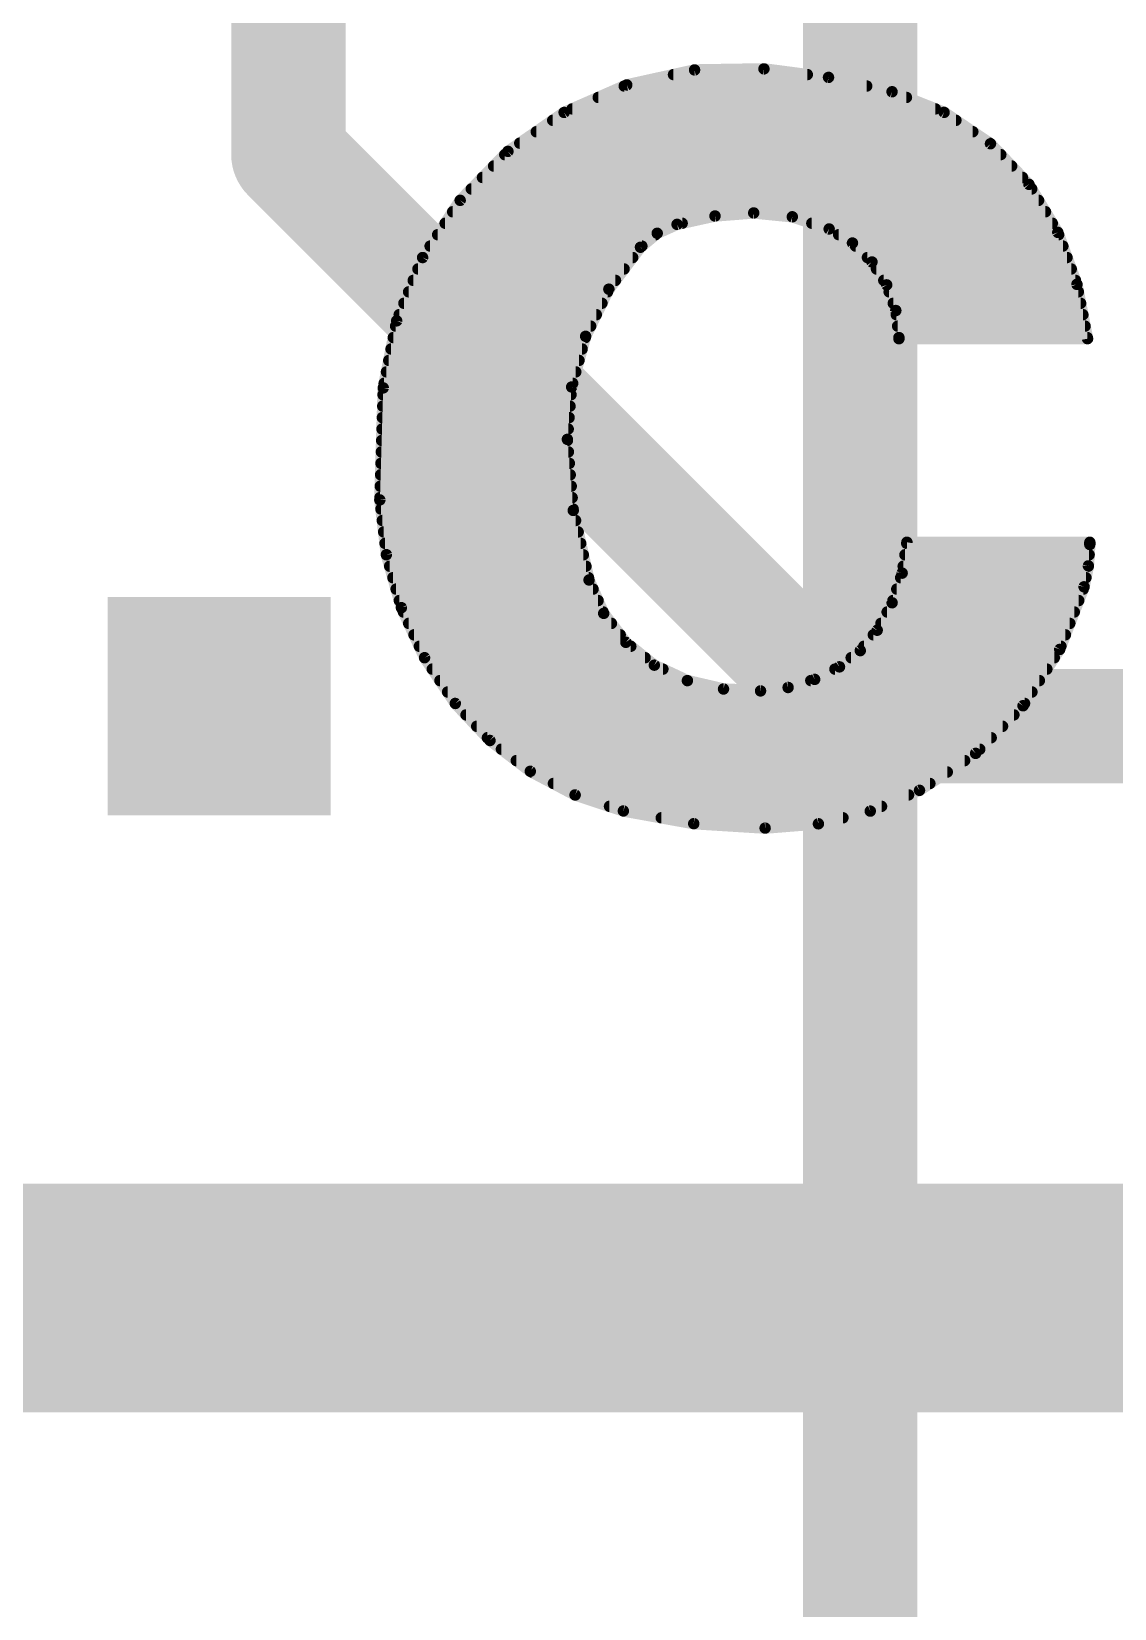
# Model space of a CAD drawing. Extents: x -15.6 to 82.7, y -6.5 to 54.7.
# Drawn here: x 38.799 to 41.205, y 42.49 to 45.993 of the extents above; entities that cross this region are included whole.
import ezdxf

# ---------------------------------------------------------------- set-up
doc = ezdxf.new("R2010")
doc.units = 0
for name, color, linetype in [('1', 12, 'CONTINUOUS'), ('16', 132, 'CONTINUOUS'), ('21', 41, 'CONTINUOUS'), ('22', 40, 'CONTINUOUS'), ('51', 53, 'CONTINUOUS')]:
    doc.layers.add(name, color=color, linetype=linetype)

# ---------------------------------------------------------------- blocks, each defined once
blk = doc.blocks.new('RECT')
blk.add_solid([(-0.5, -0.5), (0.5, -0.5), (-0.5, 0.5), (0.5, 0.5)])

msp = doc.modelspace()

# ---------------------------------------------------------------- linework, layer by layer
at = {"layer": '1', "const_width": 0.254}
for points in [[(39.37, 45.72), (39.37, 50.8)], [(40.64, 44.45), (39.37, 45.72)], [(44.45, 44.45), (40.64, 44.45)], [(41.91, 43.18), (31.75, 43.18)]]:
    msp.add_lwpolyline(points, dxfattribs=at)
at = {"layer": '1', "const_width": 0.127}
for points in [[(39.4149, 45.7649, 1), (39.3251, 45.6751)], [(39.3065, 45.72, 1), (39.4335, 45.72)], [(40.64, 44.5135, 1), (40.64, 44.3865)], [(40.5951, 44.4051, 1), (40.6849, 44.4949)]]:
    msp.add_lwpolyline(points, format="xyb", dxfattribs=at)
at = {"layer": '16', "const_width": 0.254}
msp.add_lwpolyline([(62.23, 43.18), (12.7, 43.18)], dxfattribs=at)
at = {"layer": '21'}
for points, const_width in [([(40.1218, 45.8749), (40.2724, 45.9081)], 0.0254), ([(40.2256, 45.8978), (40.5229, 45.8978)], 0.0254), ([(40.2724, 45.9081), (40.4266, 45.9105)], 0.0254), ([(40.4266, 45.9105), (40.57, 45.8916)], 0.0254), ([(40.57, 45.8916), (40.7111, 45.8597)], 0.0254), ([(39.9827, 45.8138), (40.1218, 45.8749)], 0.0254), ([(40.0583, 45.847), (40.7432, 45.847)], 0.0254), ([(40.1161, 45.8724), (40.6549, 45.8724)], 0.0254), ([(40.7111, 45.8597), (40.8268, 45.8139)], 0.0254), ([(39.8578, 45.7272), (39.9827, 45.8138)], 0.0254), ([(40.0005, 45.8216), (40.8074, 45.8216)], 0.0254), ([(40.8268, 45.8139), (40.9298, 45.7443)], 0.0254), ([(39.9573, 45.7962), (40.853, 45.7962)], 0.0254), ([(39.884, 45.7454), (40.9281, 45.7454)], 0.0254), ([(39.9207, 45.7708), (40.8906, 45.7708)], 0.0254), ([(40.9298, 45.7443), (41.0154, 45.654)], 0.0254), ([(39.7517, 45.6184), (39.8578, 45.7272)], 0.0254), ([(39.8507, 45.72), (40.9528, 45.72)], 0.0254), ([(39.8012, 45.6692), (41.0009, 45.6692)], 0.0254), ([(39.826, 45.6946), (40.9769, 45.6946)], 0.0254), ([(39.7764, 45.6438), (41.0215, 45.6438)], 0.0254), ([(41.0154, 45.654), (41.0794, 45.5473)], 0.0254), ([(39.6683, 45.4914), (39.7517, 45.6184)], 0.0254), ([(39.7516, 45.6184), (41.0367, 45.6184)], 0.0254), ([(39.7183, 45.5676), (40.2449, 45.5676)], 0.0254), ([(39.735, 45.593), (41.052, 45.593)], 0.0254), ([(40.2336, 45.5651), (40.1895, 45.5453)], 0.0254), ([(40.3178, 45.5837), (40.2336, 45.5651)], 0.0254), ([(40.4038, 45.5905), (40.3178, 45.5837)], 0.0254), ([(40.4896, 45.5819), (40.4038, 45.5905)], 0.0254), ([(40.5714, 45.5549), (40.4896, 45.5819)], 0.0254), ([(40.5329, 45.5676), (41.0672, 45.5676)], 0.0254), ([(39.7016, 45.5422), (40.1858, 45.5422)], 0.0254), ([(40.1895, 45.5453), (40.1523, 45.5143)], 0.0254), ([(40.6232, 45.5237), (40.5714, 45.5549)], 0.0254), ([(40.5925, 45.5422), (41.0813, 45.5422)], 0.0254), ([(41.0794, 45.5473), (41.1219, 45.4318)], 0.0254), ([(39.6849, 45.5168), (40.1553, 45.5168)], 0.0254), ([(40.1523, 45.5143), (40.082, 45.4211)], 0.0254), ([(40.6665, 45.4815), (40.6232, 45.5237)], 0.0254), ([(40.6302, 45.5168), (41.0906, 45.5168)], 0.0254), ([(39.6106, 45.3508), (39.6683, 45.4914)], 0.0254), ([(39.6578, 45.466), (40.1159, 45.466)], 0.0254), ([(39.6682, 45.4914), (40.135, 45.4914)], 0.0254), ([(40.6564, 45.4914), (41.0999, 45.4914)], 0.0254), ([(40.6992, 45.4306), (40.6665, 45.4815)], 0.0254), ([(40.6765, 45.466), (41.1093, 45.466)], 0.0254), ([(39.6474, 45.4406), (40.0967, 45.4406)], 0.0254), ([(40.6928, 45.4406), (41.1186, 45.4406)], 0.0254), ([(40.7195, 45.3737), (40.6992, 45.4306)], 0.0254), ([(41.1219, 45.4318), (41.1455, 45.3111)], 0.0254), ([(39.6266, 45.3898), (40.0666, 45.3898)], 0.0254), ([(39.637, 45.4152), (40.0791, 45.4152)], 0.0254), ([(40.082, 45.4211), (40.0304, 45.3164)], 0.0254), ([(40.7047, 45.4152), (41.1251, 45.4152)], 0.0254), ([(40.7138, 45.3898), (41.1301, 45.3898)], 0.0254), ([(39.6162, 45.3644), (40.0541, 45.3644)], 0.0254), ([(40.7264, 45.3136), (40.7195, 45.3737)], 0.0254), ([(40.7206, 45.3644), (41.1351, 45.3644)], 0.0254), ([(39.5808, 45.2018), (39.6106, 45.3508)], 0.0254), ([(39.6082, 45.339), (40.0416, 45.339)], 0.0254), ([(40.7235, 45.339), (41.14, 45.339)], 0.0254), ([(39.5981, 45.2882), (40.0226, 45.2882)], 0.0254), ([(39.6031, 45.3136), (40.0297, 45.3136)], 0.0254), ([(40.0304, 45.3164), (39.9993, 45.2039)], 0.0254), ([(40.7264, 45.3111), (40.7264, 45.3136)], 0.0254), ([(40.7264, 45.3136), (41.145, 45.3136)], 0.0254), ([(41.1455, 45.3111), (40.7264, 45.3111)], 0.0254), ([(39.593, 45.2628), (40.0156, 45.2628)], 0.0254), ([(39.5879, 45.2374), (40.0086, 45.2374)], 0.0254), ([(39.5732, 44.9529), (39.5808, 45.2018)], 0.0254), ([(39.5803, 45.1866), (39.9979, 45.1866)], 0.0254), ([(39.5828, 45.212), (40.0016, 45.212)], 0.0254), ([(39.9993, 45.2039), (39.9898, 45.0875)], 0.0254), ([(39.5796, 45.1612), (39.9958, 45.1612)], 0.0254), ([(39.578, 45.1104), (39.9917, 45.1104)], 0.0254), ([(39.5788, 45.1358), (39.9937, 45.1358)], 0.0254), ([(39.5772, 45.085), (39.99, 45.085)], 0.0254), ([(39.9898, 45.0875), (40.0029, 44.9296)], 0.0254), ([(39.5765, 45.0596), (39.9921, 45.0596)], 0.0254), ([(39.5749, 45.0088), (39.9963, 45.0088)], 0.0254), ([(39.5757, 45.0342), (39.9942, 45.0342)], 0.0254), ([(39.5741, 44.9834), (39.9984, 44.9834)], 0.0254), ([(39.5877, 44.8313), (39.5732, 44.9529)], 0.0254), ([(39.5734, 44.958), (40.0005, 44.958)], 0.0254), ([(39.5756, 44.9326), (40.0027, 44.9326)], 0.0254), ([(39.5787, 44.9072), (40.008, 44.9072)], 0.0254), ([(40.0029, 44.9296), (40.038, 44.7751)], 0.0254), ([(39.5817, 44.8818), (40.0138, 44.8818)], 0.0254), ([(39.5847, 44.8564), (40.0195, 44.8564)], 0.0254), ([(39.6211, 44.7136), (39.5877, 44.8313)], 0.0254), ([(39.5878, 44.831), (40.0253, 44.831)], 0.0254), ([(40.7335, 44.7902), (40.7441, 44.8589)], 0.0254), ([(40.7398, 44.831), (41.149, 44.831)], 0.0254), ([(40.7437, 44.8564), (41.1505, 44.8564)], 0.0254), ([(40.7441, 44.8589), (41.1505, 44.8589)], 0.0254), ([(41.1505, 44.8539), (41.1473, 44.8065)], 0.0254), ([(41.1505, 44.8589), (41.1505, 44.8539)], 0.0254), ([(39.595, 44.8056), (40.0311, 44.8056)], 0.0254), ([(40.7359, 44.8056), (41.1471, 44.8056)], 0.0254), ([(41.1473, 44.8065), (41.1378, 44.7599)], 0.0254), ([(39.6022, 44.7802), (40.0368, 44.7802)], 0.0254), ([(40.038, 44.7751), (40.0706, 44.7009)], 0.0254), ([(40.7113, 44.7244), (40.7335, 44.7902)], 0.0254), ([(40.7302, 44.7802), (41.1419, 44.7802)], 0.0254), ([(41.1378, 44.7599), (41.0836, 44.6208)], 0.0254), ([(39.6094, 44.7548), (40.0469, 44.7548)], 0.0254), ([(39.6166, 44.7294), (40.0581, 44.7294)], 0.0254), ([(40.6781, 44.6634), (40.7113, 44.7244)], 0.0254), ([(40.713, 44.7294), (41.1259, 44.7294)], 0.0254), ([(40.7216, 44.7548), (41.1358, 44.7548)], 0.0254), ([(39.6726, 44.6025), (39.6211, 44.7136)], 0.0254), ([(39.6256, 44.704), (40.0692, 44.704)], 0.0254), ([(40.0706, 44.7009), (40.1199, 44.6366)], 0.0254), ([(40.7002, 44.704), (41.116, 44.704)], 0.0254), ([(39.6373, 44.6786), (40.0877, 44.6786)], 0.0254), ([(39.6491, 44.6532), (40.1072, 44.6532)], 0.0254), ([(40.6406, 44.6182), (40.6781, 44.6634)], 0.0254), ([(40.6696, 44.6532), (41.0962, 44.6532)], 0.0254), ([(40.6864, 44.6786), (41.1061, 44.6786)], 0.0254), ([(39.6609, 44.6278), (40.1308, 44.6278)], 0.0254), ([(40.1199, 44.6366), (40.1831, 44.5859)], 0.0254), ([(40.5943, 44.5821), (40.6406, 44.6182)], 0.0254), ([(40.6486, 44.6278), (41.0863, 44.6278)], 0.0254), ([(41.0836, 44.6208), (41.0021, 44.4957)], 0.0254), ([(39.7408, 44.5008), (39.6726, 44.6025)], 0.0254), ([(39.6726, 44.6024), (40.1625, 44.6024)], 0.0254), ([(40.1831, 44.5859), (40.2565, 44.5516)], 0.0254), ([(40.5393, 44.5542), (40.5943, 44.5821)], 0.0254), ([(40.6203, 44.6024), (41.0716, 44.6024)], 0.0254), ([(39.6897, 44.577), (40.202, 44.577)], 0.0254), ([(39.7067, 44.5516), (40.2565, 44.5516)], 0.0254), ([(40.2565, 44.5516), (40.3367, 44.533)], 0.0254), ([(40.4802, 44.5363), (40.5393, 44.5542)], 0.0254), ([(40.5306, 44.5516), (41.0385, 44.5516)], 0.0254), ([(40.5842, 44.577), (41.0551, 44.577)], 0.0254), ([(39.7238, 44.5262), (41.022, 44.5262)], 0.0254), ([(40.3367, 44.533), (40.419, 44.5287)], 0.0254), ([(40.419, 44.5287), (40.4802, 44.5363)], 0.0254), ([(39.8179, 44.4185), (39.7408, 44.5008)], 0.0254), ([(39.7408, 44.5008), (41.0055, 44.5008)], 0.0254), ([(41.0021, 44.4957), (40.8968, 44.3899)], 0.0254), ([(39.7646, 44.4754), (40.9819, 44.4754)], 0.0254), ([(39.7884, 44.45), (40.9566, 44.45)], 0.0254), ([(39.8122, 44.4246), (40.9314, 44.4246)], 0.0254), ([(39.9075, 44.3501), (39.8179, 44.4185)], 0.0254), ([(39.8432, 44.3992), (40.9061, 44.3992)], 0.0254), ([(39.8764, 44.3738), (40.8724, 44.3738)], 0.0254), ([(40.8968, 44.3899), (40.7721, 44.3078)], 0.0254), ([(40.0072, 44.2974), (39.9075, 44.3501)], 0.0254), ([(39.9107, 44.3484), (40.8338, 44.3484)], 0.0254), ([(39.9588, 44.323), (40.7952, 44.323)], 0.0254), ([(40.7721, 44.3078), (40.6628, 44.2617)], 0.0254), ([(40.0069, 44.2976), (40.7479, 44.2976)], 0.0254), ([(40.1142, 44.262), (40.0072, 44.2974)], 0.0254), ([(40.0834, 44.2722), (40.6878, 44.2722)], 0.0254), ([(40.2706, 44.2338), (40.1142, 44.262)], 0.0254), ([(40.1984, 44.2468), (40.6021, 44.2468)], 0.0254), ([(40.4292, 44.2239), (40.2706, 44.2338)], 0.0254), ([(40.5475, 44.2334), (40.4292, 44.2239)], 0.0254), ([(40.6628, 44.2617), (40.5475, 44.2334)], 0.0254), ([(45.72, 43.18), (15.24, 43.18)], 0.508)]:
    msp.add_lwpolyline(points, dxfattribs=dict(at, const_width=const_width))
at = {"layer": '21', "const_width": 0.0127}
for points in [[(40.2256, 45.9042, 1), (40.2256, 45.8915)], [(40.2723, 45.9145, 1), (40.2725, 45.9018)], [(40.2738, 45.9019, 1), (40.271, 45.9143)], [(40.4274, 45.9168, 1), (40.4258, 45.9042)], [(40.4267, 45.9042, 1), (40.4265, 45.9168)], [(40.5229, 45.8915, 1), (40.5229, 45.9042)], [(40.5714, 45.8978, 1), (40.5686, 45.8854)], [(40.5692, 45.8853, 1), (40.5708, 45.8979)], [(40.0583, 45.8533, 1), (40.0583, 45.8407)], [(40.1161, 45.8787, 1), (40.1161, 45.8661)], [(40.1204, 45.8811, 1), (40.1232, 45.8687)], [(40.1244, 45.8691, 1), (40.1192, 45.8807)], [(40.6549, 45.8661, 1), (40.6549, 45.8787)], [(40.7134, 45.8656, 1), (40.7088, 45.8538)], [(40.7097, 45.8535, 1), (40.7125, 45.8659)], [(40.7432, 45.8407, 1), (40.7432, 45.8533)], [(39.9801, 45.8196, 1), (39.9852, 45.8079)], [(39.9863, 45.8085, 1), (39.9791, 45.819)], [(40.0005, 45.828, 1), (40.0005, 45.8153)], [(40.8074, 45.8153, 1), (40.8074, 45.828)], [(40.8303, 45.8192, 1), (40.8232, 45.8087)], [(40.8244, 45.808, 1), (40.8291, 45.8198)], [(39.9573, 45.8025, 1), (39.9573, 45.7899)], [(40.853, 45.7899, 1), (40.853, 45.8025)], [(39.884, 45.7518, 1), (39.884, 45.7391)], [(39.9207, 45.7771, 1), (39.9207, 45.7645)], [(40.8906, 45.7645, 1), (40.8906, 45.7771)], [(40.9344, 45.7486, 1), (40.9252, 45.7399)], [(40.9263, 45.739, 1), (40.9334, 45.7495)], [(40.9281, 45.7391, 1), (40.9281, 45.7518)], [(39.8507, 45.7263, 1), (39.8507, 45.7137)], [(39.8542, 45.7324, 1), (39.8614, 45.722)], [(39.8623, 45.7228, 1), (39.8532, 45.7316)], [(40.9528, 45.7137, 1), (40.9528, 45.7263)], [(39.8012, 45.6756, 1), (39.8012, 45.6629)], [(39.826, 45.7009, 1), (39.826, 45.6883)], [(40.9769, 45.6883, 1), (40.9769, 45.7009)], [(41.0009, 45.6629, 1), (41.0009, 45.6756)], [(39.7764, 45.6501, 1), (39.7764, 45.6375)], [(41.0208, 45.6572, 1), (41.0099, 45.6507)], [(41.0108, 45.6496, 1), (41.02, 45.6583)], [(41.0215, 45.6375, 1), (41.0215, 45.6501)], [(39.7471, 45.6229, 1), (39.7562, 45.614)], [(39.7516, 45.6247, 1), (39.7516, 45.6121)], [(39.757, 45.6149, 1), (39.7464, 45.6219)], [(41.0367, 45.6121, 1), (41.0367, 45.6247)], [(39.7183, 45.5739, 1), (39.7183, 45.5613)], [(39.735, 45.5994, 1), (39.735, 45.5867)], [(40.2322, 45.5713, 1), (40.235, 45.5589)], [(40.2362, 45.5593, 1), (40.231, 45.5709)], [(40.2449, 45.5613, 1), (40.2449, 45.5739)], [(40.3173, 45.59, 1), (40.3183, 45.5773)], [(40.3192, 45.5775, 1), (40.3165, 45.5899)], [(40.4044, 45.5968, 1), (40.4032, 45.5842)], [(40.4043, 45.5842, 1), (40.4033, 45.5968)], [(40.4916, 45.588, 1), (40.4876, 45.5759)], [(40.4889, 45.5756, 1), (40.4902, 45.5882)], [(40.5329, 45.5739, 1), (40.5329, 45.5613)], [(41.052, 45.5867, 1), (41.052, 45.5994)], [(41.0672, 45.5613, 1), (41.0672, 45.5739)], [(39.7016, 45.5485, 1), (39.7016, 45.5359)], [(40.1869, 45.5511, 1), (40.1921, 45.5395)], [(40.1935, 45.5404, 1), (40.1854, 45.5501)], [(40.1858, 45.5359, 1), (40.1858, 45.5485)], [(40.5747, 45.5603, 1), (40.5681, 45.5495)], [(40.5694, 45.5489, 1), (40.5734, 45.5609)], [(40.5925, 45.5485, 1), (40.5925, 45.5359)], [(41.0854, 45.5495, 1), (41.0734, 45.5451)], [(41.074, 45.544, 1), (41.0848, 45.5506)], [(41.0813, 45.5359, 1), (41.0813, 45.5485)], [(39.6849, 45.5232, 1), (39.6849, 45.5105)], [(40.1482, 45.5192, 1), (40.1564, 45.5094)], [(40.1574, 45.5105, 1), (40.1472, 45.5181)], [(40.1553, 45.5105, 1), (40.1553, 45.5232)], [(40.6276, 45.5282, 1), (40.6188, 45.5191)], [(40.6199, 45.5182, 1), (40.6265, 45.5291)], [(40.6302, 45.5232, 1), (40.6302, 45.5105)], [(41.0906, 45.5105, 1), (41.0906, 45.5232)], [(39.6578, 45.4723, 1), (39.6578, 45.4597)], [(39.6629, 45.4949, 1), (39.6736, 45.4879)], [(39.6682, 45.4977, 1), (39.6682, 45.4851)], [(39.6741, 45.489, 1), (39.6624, 45.4938)], [(40.1159, 45.4597, 1), (40.1159, 45.4723)], [(40.135, 45.4851, 1), (40.135, 45.4977)], [(40.6564, 45.4977, 1), (40.6564, 45.4851)], [(40.6719, 45.4849, 1), (40.6612, 45.4781)], [(40.6621, 45.477, 1), (40.671, 45.4861)], [(40.6765, 45.4723, 1), (40.6765, 45.4597)], [(41.0999, 45.4851, 1), (41.0999, 45.4977)], [(41.1093, 45.4597, 1), (41.1093, 45.4723)], [(39.6474, 45.447, 1), (39.6474, 45.4343)], [(40.0967, 45.4343, 1), (40.0967, 45.447)], [(40.6928, 45.447, 1), (40.6928, 45.4343)], [(40.7052, 45.4328, 1), (40.6932, 45.4285)], [(40.6939, 45.4272, 1), (40.7046, 45.4341)], [(41.1281, 45.4331, 1), (41.1156, 45.4306)], [(41.1159, 45.4296, 1), (41.1278, 45.434)], [(41.1186, 45.4343, 1), (41.1186, 45.447)], [(39.6266, 45.3961, 1), (39.6266, 45.3835)], [(39.637, 45.4215, 1), (39.637, 45.4089)], [(40.0666, 45.3835, 1), (40.0666, 45.3961)], [(40.0769, 45.4249, 1), (40.0871, 45.4173)], [(40.0877, 45.4183, 1), (40.0763, 45.4239)], [(40.0791, 45.4089, 1), (40.0791, 45.4215)], [(40.7047, 45.4215, 1), (40.7047, 45.4089)], [(40.7138, 45.3961, 1), (40.7138, 45.3835)], [(41.1251, 45.4089, 1), (41.1251, 45.4215)], [(41.1301, 45.3835, 1), (41.1301, 45.3961)], [(39.6162, 45.3708, 1), (39.6162, 45.3581)], [(40.0541, 45.3581, 1), (40.0541, 45.3708)], [(40.7258, 45.3744, 1), (40.7132, 45.373)], [(40.7135, 45.3715, 1), (40.7255, 45.3758)], [(40.7206, 45.3708, 1), (40.7206, 45.3581)], [(41.1351, 45.3581, 1), (41.1351, 45.3708)], [(39.6082, 45.3453, 1), (39.6082, 45.3327)], [(39.6047, 45.3532, 1), (39.6165, 45.3484)], [(39.6168, 45.3496, 1), (39.6044, 45.3521)], [(40.0416, 45.3327, 1), (40.0416, 45.3453)], [(40.7235, 45.3453, 1), (40.7235, 45.3327)], [(41.14, 45.3327, 1), (41.14, 45.3453)], [(39.5981, 45.2946, 1), (39.5981, 45.2819)], [(39.6031, 45.3199, 1), (39.6031, 45.3073)], [(40.0226, 45.2819, 1), (40.0226, 45.2946)], [(40.0247, 45.3192, 1), (40.0361, 45.3136)], [(40.0365, 45.3147, 1), (40.0243, 45.3181)], [(40.0297, 45.3073, 1), (40.0297, 45.3199)], [(40.7264, 45.3175, 1), (40.7264, 45.3048)], [(40.7328, 45.3136, 1), (40.7201, 45.3136)], [(40.7264, 45.3199, 1), (40.7264, 45.3073)], [(40.7201, 45.3129, 1), (40.7327, 45.3143)], [(40.7201, 45.3111, 1), (40.7328, 45.3111)], [(41.1393, 45.3099, 1), (41.1517, 45.3123)], [(41.145, 45.3073, 1), (41.145, 45.3199)], [(41.1455, 45.3048, 1), (41.1455, 45.3175)], [(39.593, 45.2692, 1), (39.593, 45.2565)], [(40.0156, 45.2565, 1), (40.0156, 45.2692)], [(39.5879, 45.2437, 1), (39.5879, 45.2311)], [(40.0086, 45.2311, 1), (40.0086, 45.2437)], [(39.5803, 45.193, 1), (39.5803, 45.1803)], [(39.5746, 45.203, 1), (39.587, 45.2006)], [(39.5871, 45.2016, 1), (39.5745, 45.202)], [(39.5828, 45.2184, 1), (39.5828, 45.2057)], [(39.9932, 45.2055, 1), (40.0054, 45.2022)], [(40.0056, 45.2033, 1), (39.993, 45.2044)], [(39.9979, 45.1803, 1), (39.9979, 45.193)], [(40.0016, 45.2057, 1), (40.0016, 45.2184)], [(39.5796, 45.1675, 1), (39.5796, 45.1549)], [(39.9958, 45.1549, 1), (39.9958, 45.1675)], [(39.578, 45.1168, 1), (39.578, 45.1041)], [(39.5788, 45.1422, 1), (39.5788, 45.1295)], [(39.9917, 45.1041, 1), (39.9917, 45.1168)], [(39.9937, 45.1295, 1), (39.9937, 45.1422)], [(39.5772, 45.0913, 1), (39.5772, 45.0787)], [(39.9961, 45.088, 1), (39.9835, 45.087)], [(39.9835, 45.088, 1), (39.9961, 45.087)], [(39.99, 45.0787, 1), (39.99, 45.0913)], [(39.5765, 45.066, 1), (39.5765, 45.0533)], [(39.9921, 45.0533, 1), (39.9921, 45.066)], [(39.5749, 45.0151, 1), (39.5749, 45.0025)], [(39.5757, 45.0406, 1), (39.5757, 45.0279)], [(39.9942, 45.0279, 1), (39.9942, 45.0406)], [(39.9963, 45.0025, 1), (39.9963, 45.0151)], [(39.5741, 44.9898, 1), (39.5741, 44.9771)], [(39.9984, 44.9771, 1), (39.9984, 44.9898)], [(39.5795, 44.9537, 1), (39.5669, 44.9521)], [(39.5669, 44.9531, 1), (39.5795, 44.9527)], [(39.5734, 44.9644, 1), (39.5734, 44.9517)], [(39.5756, 44.9389, 1), (39.5756, 44.9263)], [(40.0005, 44.9517, 1), (40.0005, 44.9644)], [(40.0027, 44.9263, 1), (40.0027, 44.9389)], [(39.5787, 44.9136, 1), (39.5787, 44.9009)], [(40.0091, 44.931, 1), (39.9967, 44.9282)], [(39.9966, 44.9291, 1), (40.0092, 44.9301)], [(40.008, 44.9009, 1), (40.008, 44.9136)], [(39.5817, 44.8882, 1), (39.5817, 44.8755)], [(40.0138, 44.8755, 1), (40.0138, 44.8882)], [(39.5847, 44.8627, 1), (39.5847, 44.8501)], [(39.5938, 44.8331, 1), (39.5816, 44.8296)], [(39.5878, 44.8374, 1), (39.5878, 44.8247)], [(40.0195, 44.8501, 1), (40.0195, 44.8627)], [(40.0253, 44.8247, 1), (40.0253, 44.8374)], [(40.7398, 44.8374, 1), (40.7398, 44.8247)], [(40.7437, 44.8627, 1), (40.7437, 44.8501)], [(40.7441, 44.8653, 1), (40.7441, 44.8526)], [(40.7504, 44.8579, 1), (40.7378, 44.8599)], [(41.1568, 44.8589, 1), (41.1442, 44.8589)], [(41.1568, 44.8535, 1), (41.1442, 44.8543)], [(41.1442, 44.8539, 1), (41.1568, 44.8539)], [(41.149, 44.8247, 1), (41.149, 44.8374)], [(41.1505, 44.8526, 1), (41.1505, 44.8653)], [(41.1505, 44.8501, 1), (41.1505, 44.8627)], [(39.5814, 44.8306, 1), (39.594, 44.8321)], [(39.595, 44.812, 1), (39.595, 44.7993)], [(40.0311, 44.7993, 1), (40.0311, 44.812)], [(40.7359, 44.812, 1), (40.7359, 44.7993)], [(41.141, 44.8069, 1), (41.1536, 44.806)], [(41.1535, 44.8052, 1), (41.1411, 44.8077)], [(41.1471, 44.7993, 1), (41.1471, 44.812)], [(39.6022, 44.7865, 1), (39.6022, 44.7739)], [(40.0438, 44.7777, 1), (40.0322, 44.7725)], [(40.0318, 44.7737, 1), (40.0442, 44.7765)], [(40.0368, 44.7739, 1), (40.0368, 44.7865)], [(40.7302, 44.7865, 1), (40.7302, 44.7739)], [(40.7273, 44.7912, 1), (40.7398, 44.7893)], [(40.7396, 44.7882, 1), (40.7275, 44.7923)], [(41.1437, 44.7576, 1), (41.1319, 44.7622)], [(41.1419, 44.7739, 1), (41.1419, 44.7865)], [(39.6094, 44.7612, 1), (39.6094, 44.7485)], [(39.6166, 44.7358, 1), (39.6166, 44.7231)], [(40.0469, 44.7485, 1), (40.0469, 44.7612)], [(40.0581, 44.7231, 1), (40.0581, 44.7358)], [(40.7169, 44.7214, 1), (40.7057, 44.7274)], [(40.713, 44.7358, 1), (40.713, 44.7231)], [(40.7216, 44.7612, 1), (40.7216, 44.7485)], [(41.1259, 44.7231, 1), (41.1259, 44.7358)], [(41.1316, 44.7612, 1), (41.144, 44.7586)], [(41.1358, 44.7485, 1), (41.1358, 44.7612)], [(39.6269, 44.7162, 1), (39.6154, 44.7109)], [(39.615, 44.7118, 1), (39.6272, 44.7153)], [(39.6256, 44.7103, 1), (39.6256, 44.6977)], [(40.0756, 44.7048, 1), (40.0655, 44.697)], [(40.0648, 44.6984, 1), (40.0764, 44.7035)], [(40.0692, 44.6977, 1), (40.0692, 44.7103)], [(40.7002, 44.7103, 1), (40.7002, 44.6977)], [(40.7053, 44.7264, 1), (40.7173, 44.7224)], [(41.116, 44.6977, 1), (41.116, 44.7103)], [(39.6373, 44.685, 1), (39.6373, 44.6723)], [(39.6491, 44.6596, 1), (39.6491, 44.6469)], [(40.0877, 44.6723, 1), (40.0877, 44.685)], [(40.1072, 44.6469, 1), (40.1072, 44.6596)], [(40.6696, 44.6596, 1), (40.6696, 44.6469)], [(40.6725, 44.6664, 1), (40.6837, 44.6604)], [(40.683, 44.6593, 1), (40.6732, 44.6675)], [(40.6864, 44.685, 1), (40.6864, 44.6723)], [(41.0962, 44.6469, 1), (41.0962, 44.6596)], [(41.1061, 44.6723, 1), (41.1061, 44.685)], [(39.6609, 44.6341, 1), (39.6609, 44.6215)], [(40.1239, 44.6415, 1), (40.1159, 44.6316)], [(40.1148, 44.6327, 1), (40.1249, 44.6405)], [(40.1308, 44.6215, 1), (40.1308, 44.6341)], [(40.6445, 44.6132, 1), (40.6367, 44.6232)], [(40.6486, 44.6341, 1), (40.6486, 44.6215)], [(41.0777, 44.6231, 1), (41.0895, 44.6185)], [(41.0889, 44.6173, 1), (41.0783, 44.6243)], [(41.0863, 44.6215, 1), (41.0863, 44.6341)], [(39.6779, 44.606, 1), (39.6673, 44.5989)], [(39.6726, 44.6088, 1), (39.6726, 44.5961)], [(39.6668, 44.5998, 1), (39.6783, 44.6051)], [(40.1625, 44.5961, 1), (40.1625, 44.6088)], [(40.1857, 44.5916, 1), (40.1804, 44.5801)], [(40.1791, 44.5809, 1), (40.187, 44.5908)], [(40.5972, 44.5764, 1), (40.5914, 44.5878)], [(40.6203, 44.6088, 1), (40.6203, 44.5961)], [(40.6357, 44.6223, 1), (40.6455, 44.6142)], [(41.0716, 44.5961, 1), (41.0716, 44.6088)], [(39.6897, 44.5834, 1), (39.6897, 44.5707)], [(39.7067, 44.5579, 1), (39.7067, 44.5453)], [(40.202, 44.5707, 1), (40.202, 44.5834)], [(40.2579, 44.5578, 1), (40.2551, 44.5454)], [(40.2538, 44.5458, 1), (40.2592, 44.5574)], [(40.2565, 44.5453, 1), (40.2565, 44.5579)], [(40.5306, 44.5579, 1), (40.5306, 44.5453)], [(40.5364, 44.5599, 1), (40.5421, 44.5486)], [(40.5411, 44.5482, 1), (40.5374, 44.5603)], [(40.5842, 44.5834, 1), (40.5842, 44.5707)], [(40.5904, 44.5871, 1), (40.5982, 44.5771)], [(41.0385, 44.5453, 1), (41.0385, 44.5579)], [(41.0551, 44.5707, 1), (41.0551, 44.5834)], [(39.7238, 44.5326, 1), (39.7238, 44.5199)], [(40.3371, 44.5393, 1), (40.3364, 44.5266)], [(40.3353, 44.5268, 1), (40.3382, 44.5391)], [(40.4182, 44.535, 1), (40.4198, 44.5224)], [(40.4187, 44.5224, 1), (40.4193, 44.535)], [(40.4784, 44.5423, 1), (40.4821, 44.5302)], [(40.481, 44.53, 1), (40.4795, 44.5426)], [(41.022, 44.5199, 1), (41.022, 44.5326)], [(39.7408, 44.5072, 1), (39.7408, 44.4945)], [(39.7454, 44.5051, 1), (39.7362, 44.4965)], [(39.7355, 44.4973, 1), (39.7461, 44.5043)], [(40.9968, 44.4992, 1), (41.0074, 44.4922)], [(41.0066, 44.4912, 1), (40.9976, 44.5002)], [(41.0055, 44.4945, 1), (41.0055, 44.5072)], [(39.7646, 44.4817, 1), (39.7646, 44.4691)], [(39.7884, 44.4564, 1), (39.7884, 44.4437)], [(40.9566, 44.4437, 1), (40.9566, 44.4564)], [(40.9819, 44.4691, 1), (40.9819, 44.4817)], [(39.8122, 44.431, 1), (39.8122, 44.4183)], [(39.8217, 44.4236, 1), (39.814, 44.4135)], [(39.8132, 44.4142, 1), (39.8225, 44.4228)], [(40.9314, 44.4183, 1), (40.9314, 44.431)], [(39.8432, 44.4055, 1), (39.8432, 44.3929)], [(39.8764, 44.3802, 1), (39.8764, 44.3675)], [(40.8724, 44.3675, 1), (40.8724, 44.3802)], [(40.8923, 44.3944, 1), (40.9013, 44.3854)], [(40.9003, 44.3846, 1), (40.8933, 44.3952)], [(40.9061, 44.3929, 1), (40.9061, 44.4055)], [(39.9104, 44.3557, 1), (39.9045, 44.3445)], [(39.9036, 44.345, 1), (39.9113, 44.3551)], [(39.9107, 44.3548, 1), (39.9107, 44.3421)], [(40.8338, 44.3421, 1), (40.8338, 44.3548)], [(39.9588, 44.3293, 1), (39.9588, 44.3167)], [(40.7686, 44.3131, 1), (40.7756, 44.3025)], [(40.7746, 44.3019, 1), (40.7696, 44.3137)], [(40.7952, 44.3167, 1), (40.7952, 44.3293)], [(40.0069, 44.304, 1), (40.0069, 44.2913)], [(40.0092, 44.3035, 1), (40.0052, 44.2914)], [(40.0042, 44.2918, 1), (40.0101, 44.3031)], [(40.0834, 44.2786, 1), (40.0834, 44.2659)], [(40.6878, 44.2659, 1), (40.6878, 44.2786)], [(40.7479, 44.2913, 1), (40.7479, 44.304)], [(40.1153, 44.2682, 1), (40.1131, 44.2558)], [(40.1122, 44.256, 1), (40.1162, 44.268)], [(40.1984, 44.2531, 1), (40.1984, 44.2405)], [(40.271, 44.2401, 1), (40.2702, 44.2274)], [(40.2695, 44.2275, 1), (40.2717, 44.24)], [(40.546, 44.2396, 1), (40.549, 44.2273)], [(40.548, 44.2271, 1), (40.547, 44.2398)], [(40.6021, 44.2405, 1), (40.6021, 44.2531)], [(40.6603, 44.2675, 1), (40.6652, 44.2558)], [(40.6643, 44.2555, 1), (40.6613, 44.2678)], [(40.4287, 44.2302, 1), (40.4297, 44.2176)], [(40.4288, 44.2176, 1), (40.4296, 44.2302)]]:
    msp.add_lwpolyline(points, format="xyb", dxfattribs=at)
at = {"layer": '22', "const_width": 0.508}
msp.add_lwpolyline([(45.72, 43.18), (15.24, 43.18)], dxfattribs=at)
at = {"layer": '51', "const_width": 0.254}
msp.add_lwpolyline([(40.64, 54.61), (40.64, -6.35)], dxfattribs=at)

# ---------------------------------------------------------------- block references
at = {"layer": '21', "xscale": 0.4953, "yscale": 0.4851}
msp.add_blockref('RECT', (39.2163, 44.4945), dxfattribs=at)

doc.saveas('drawing.dxf')
